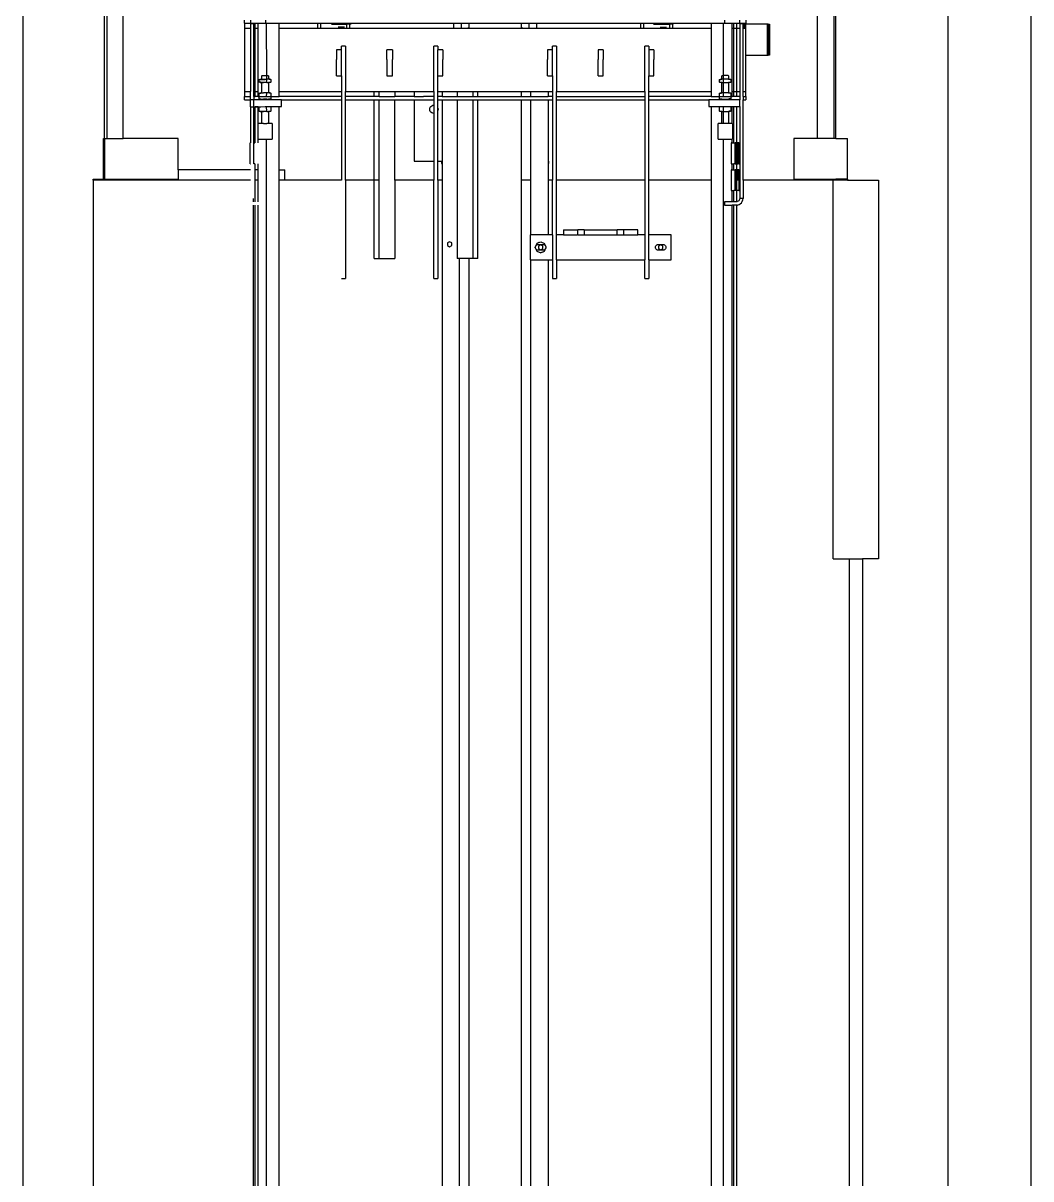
# Model space of a CAD drawing. Header units: millimetres. Extents: x 90964 to 877642, y 656808 to 1438307.
# Drawn here: x 826192 to 828627, y 1255621 to 1258412 of the extents above; entities that cross this region are included whole.
import ezdxf

# ---------------------------------------------------------------- set-up
doc = ezdxf.new("R2010")
doc.units = ezdxf.units.MM
doc.header["$LTSCALE"] = 300
doc.layers.add('ProfileEdges', color=7, linetype='Continuous')
doc.layers.add('SectionCutEdges', color=7, linetype='Continuous')

msp = doc.modelspace()

# ---------------------------------------------------------------- linework, layer by layer
at = {"color": 251}
for p, q in [((826192.2, 1189076), (826192.2, 1259226.5)), ((826192.2, 1189076), (826192.2, 1259226.5)), ((826192.2, 1189076), (826192.2, 1259226.5)), ((826394.2, 1259099.3), (826394.2, 1258133.5)), ((826389.2, 1258133.5), (826389.2, 1258545.8)), ((826434.2, 1258133.5), (826434.2, 1258545.8)), ((828111.2, 1258133.5), (828111.2, 1258545.8)), ((828151.2, 1258545.8), (828151.2, 1258133.5)), ((828156.2, 1258133.5), (828156.2, 1258545.8)), ((826726.7, 1258411.7), (826726.7, 1258419.7)), ((826726.7, 1258411.7), (826741.7, 1258411.7)), ((826726.7, 1258411.7), (826726.7, 1258399.7)), ((826748.6, 1258410.7), (826748.6, 1258411.7)), ((826753, 1258399.7), (826753, 1258411.7)), ((826760.3, 1258399.7), (826760.3, 1258411.7)), ((826778.7, 1258411.7), (826780.6, 1258411.7)), ((826780.7, 1258285.7), (826780.6, 1258411.7)), ((826780.6, 1258411.7), (826810.6, 1258411.7)), ((826810.6, 1258399.7), (826810.6, 1258411.7)), ((826810.6, 1258411.7), (826903.7, 1258411.7)), ((826903.7, 1258411.7), (826911.7, 1258411.7)), ((826903.7, 1258411.7), (826903.7, 1258399.7)), ((826911.7, 1258411.7), (826973.7, 1258411.7)), ((826911.7, 1258399.7), (826911.7, 1258411.7)), ((826937.4, 1258409.7), (826973.7, 1258409.7)), ((826973.7, 1258409.7), (826973.7, 1258411.7)), ((826973.7, 1258411.7), (826981.7, 1258411.7)), ((826981.7, 1258409.7), (826973.7, 1258409.7)), ((826973.7, 1258409.7), (826973.7, 1258399.7)), ((826981.7, 1258411.7), (826981.7, 1258409.7)), ((826981.7, 1258411.7), (827232.7, 1258411.7)), ((826981.7, 1258399.7), (826981.7, 1258409.7)), ((826984.9, 1258409.7), (826981.7, 1258409.7)), ((827232.7, 1258399.7), (827232.7, 1258411.7)), ((827232.7, 1258411.7), (827251.5, 1258411.7)), ((827251.5, 1258399.7), (827251.5, 1258411.7)), ((827251.5, 1258411.7), (827269.2, 1258411.7)), ((827269.2, 1258411.7), (827269.2, 1258400.9)), ((827269.2, 1258411.7), (827396.2, 1258411.7)), ((827396.2, 1258400.9), (827396.2, 1258411.7)), ((827396.2, 1258411.7), (827413.8, 1258411.7)), ((827413.8, 1258411.7), (827413.8, 1258399.7)), ((827413.8, 1258411.7), (827432.7, 1258411.7)), ((827432.7, 1258411.7), (827432.7, 1258399.7)), ((827432.7, 1258411.7), (827683.7, 1258411.7)), ((827683.7, 1258411.7), (827691.7, 1258411.7)), ((827683.7, 1258411.7), (827683.7, 1258399.7)), ((827691.7, 1258411.7), (827753.7, 1258411.7)), ((827691.7, 1258399.7), (827691.7, 1258411.7)), ((827715.4, 1258409.7), (827753.7, 1258409.7)), ((827753.7, 1258409.7), (827753.7, 1258411.7)), ((827753.7, 1258411.7), (827761.7, 1258411.7)), ((827761.7, 1258409.7), (827753.7, 1258409.7)), ((827753.7, 1258409.7), (827753.7, 1258399.7)), ((827761.7, 1258411.7), (827761.7, 1258409.7)), ((827761.7, 1258411.7), (827854.6, 1258411.7)), ((827761.7, 1258399.7), (827761.7, 1258409.7)), ((827761.7, 1258409.7), (827762.9, 1258409.7)), ((827854.6, 1258411.7), (827854.6, 1258399.7)), ((827854.6, 1258411.7), (827884.6, 1258411.7)), ((827884.6, 1258285.7), (827884.6, 1258411.7)), ((827884.6, 1258411.7), (827886.7, 1258411.7)), ((827905, 1258399.7), (827905, 1258411.7)), ((827909.3, 1258399.7), (827909.3, 1258411.7)), ((827916.3, 1258399.7), (827916.3, 1258411.7)), ((827923.7, 1258411.7), (827938.7, 1258411.7)), ((827931.7, 1258409.7), (827931.7, 1258399.7)), ((827934.7, 1258409.7), (827931.7, 1258409.7)), ((827934.7, 1258409.7), (827934.7, 1258399.7)), ((827937.7, 1258409.7), (827934.7, 1258409.7)), ((827937.7, 1258409.7), (827937.7, 1258399.7)), ((827938.7, 1258409.7), (827937.7, 1258409.7)), ((827938.7, 1258419.7), (827938.7, 1258411.7)), ((827938.7, 1258409.7), (827938.7, 1258411.7)), ((827989.7, 1258409.7), (827938.7, 1258409.7)), ((827938.7, 1258399.7), (827938.7, 1258409.7)), ((827989.7, 1258409.7), (827989.7, 1258334.7)), ((827992.7, 1258409.7), (827989.7, 1258409.7)), ((827992.7, 1258409.7), (827992.7, 1258334.7)), ((827992.7, 1258409.7), (827995.7, 1258409.7)), ((827995.7, 1258409.7), (827995.7, 1258334.7)), ((826726.7, 1258399.7), (826726.7, 1258246.7)), ((826726.7, 1258399.7), (826741.7, 1258399.7)), ((826753, 1258399.7), (826760.3, 1258399.7)), ((826753, 1258246.7), (826753, 1258399.7)), ((826760.3, 1258246.7), (826760.3, 1258399.7)), ((826810.6, 1258399.7), (826903.7, 1258399.7)), ((826810.6, 1258246.7), (826810.6, 1258399.7)), ((826903.7, 1258399.7), (826911.7, 1258399.7)), ((826911.7, 1258399.7), (826973.7, 1258399.7)), ((826968.9, 1258402.2), (826953.4, 1258402.2)), ((826973.7, 1258399.7), (826981.7, 1258399.7)), ((826981.7, 1258399.7), (827232.7, 1258399.7)), ((827232.7, 1258399.7), (827251.5, 1258399.7)), ((827251.5, 1258399.7), (827265.8, 1258399.7)), ((827265.8, 1258399.7), (827266.5, 1258400.3)), ((827265.8, 1258399.7), (827269.2, 1258399.7)), ((827266.5, 1258400.3), (827267.7, 1258400.8)), ((827267.7, 1258400.8), (827269, 1258400.9)), ((827269.2, 1258400.9), (827269, 1258400.9)), ((827269.2, 1258400.9), (827269.2, 1258399.7)), ((827269.2, 1258399.7), (827396.2, 1258399.7)), ((827396.2, 1258400.9), (827396.3, 1258400.9)), ((827396.2, 1258399.7), (827396.2, 1258400.9)), ((827396.2, 1258399.7), (827399.5, 1258399.7)), ((827397.6, 1258400.8), (827396.3, 1258400.9)), ((827397.6, 1258400.8), (827398.8, 1258400.3)), ((827398.8, 1258400.3), (827399.5, 1258399.7)), ((827399.5, 1258399.7), (827413.8, 1258399.7)), ((827413.8, 1258399.7), (827432.7, 1258399.7)), ((827432.7, 1258399.7), (827683.7, 1258399.7)), ((827683.7, 1258399.7), (827691.7, 1258399.7)), ((827691.7, 1258399.7), (827753.7, 1258399.7)), ((827731.4, 1258402.2), (827746.9, 1258402.2)), ((827753.7, 1258399.7), (827761.7, 1258399.7)), ((827761.7, 1258399.7), (827854.6, 1258399.7)), ((827854.6, 1258399.7), (827854.6, 1258246.7)), ((827905, 1258399.7), (827909.3, 1258399.7)), ((827905, 1258246.7), (827905, 1258399.7)), ((827909.3, 1258399.7), (827916.3, 1258399.7)), ((827909.3, 1258246.7), (827909.3, 1258399.7)), ((827916.3, 1258399.7), (827923.7, 1258399.7)), ((827916.3, 1258246.7), (827916.3, 1258399.7)), ((827931.6, 1258399.7), (827931.7, 1258399.7)), ((827931.7, 1258399.7), (827934.7, 1258399.7)), ((827934.7, 1258399.7), (827937.7, 1258399.7)), ((827937.7, 1258399.7), (827938.7, 1258399.7)), ((827938.7, 1258334.7), (827938.7, 1258399.7)), ((827938.7, 1258246.7), (827938.7, 1258334.7)), ((827938.7, 1258334.7), (827989.7, 1258334.7)), ((827989.7, 1258334.7), (827992.7, 1258334.7)), ((827995.7, 1258334.7), (827992.7, 1258334.7)), ((826762.8, 1258275.8), (826764.9, 1258276.5)), ((826762.8, 1258269.3), (826762.8, 1258275.8)), ((826762.8, 1258275.8), (826766.9, 1258275.8)), ((826764.9, 1258268.5), (826762.8, 1258269.3)), ((826766.9, 1258269.3), (826762.8, 1258269.3)), ((826764.9, 1258276.5), (826768.7, 1258276.5)), ((826764.9, 1258268.5), (826768.7, 1258268.5)), ((826766.9, 1258275.8), (826776.7, 1258275.8)), ((826766.9, 1258269.3), (826776.7, 1258269.3)), ((826768.7, 1258284.7), (826769.7, 1258285.7)), ((826768.7, 1258276.5), (826768.7, 1258284.7)), ((826768.7, 1258276.5), (826780.7, 1258276.5)), ((826768.7, 1258243.5), (826768.7, 1258268.5)), ((826768.7, 1258268.5), (826772.7, 1258268.5)), ((826769.7, 1258285.7), (826780.7, 1258285.7)), ((826780.7, 1258268.5), (826772.7, 1258268.5)), ((826780.7, 1258285.7), (826783.7, 1258285.7)), ((826780.7, 1258276.5), (826780.7, 1258285.7)), ((826780.7, 1258268.5), (826780.7, 1258276.5)), ((826784.7, 1258276.5), (826780.7, 1258276.5)), ((826780.7, 1258268.5), (826784.7, 1258268.5)), ((826783.7, 1258285.7), (826784.7, 1258284.7)), ((826784.7, 1258284.7), (826784.7, 1258276.5)), ((826788.4, 1258276.5), (826784.7, 1258276.5)), ((826784.7, 1258268.5), (826784.7, 1258243.5)), ((826788.4, 1258268.5), (826784.7, 1258268.5)), ((826790.5, 1258275.8), (826786.5, 1258275.8)), ((826786.5, 1258269.3), (826790.5, 1258269.3)), ((826788.4, 1258276.5), (826790.5, 1258275.8)), ((826790.5, 1258269.3), (826788.4, 1258268.5)), ((826790.5, 1258275.8), (826790.5, 1258269.3)), ((827874.8, 1258275.8), (827876.9, 1258276.5)), ((827874.8, 1258269.3), (827874.8, 1258275.8)), ((827874.8, 1258275.8), (827878.9, 1258275.8)), ((827876.9, 1258268.5), (827874.8, 1258269.3)), ((827874.8, 1258269.3), (827878.9, 1258269.3)), ((827876.9, 1258276.5), (827880.7, 1258276.5)), ((827880.7, 1258268.5), (827876.9, 1258268.5)), ((827880.7, 1258284.7), (827881.7, 1258285.7)), ((827880.7, 1258276.5), (827880.7, 1258284.7)), ((827884.7, 1258276.5), (827880.7, 1258276.5)), ((827880.7, 1258243.5), (827880.7, 1258268.5)), ((827880.7, 1258268.5), (827884.7, 1258268.5)), ((827881.7, 1258285.7), (827884.6, 1258285.7)), ((827884.7, 1258276.5), (827884.6, 1258285.7)), ((827895.7, 1258285.7), (827884.6, 1258285.7)), ((827884.7, 1258268.5), (827884.7, 1258276.5)), ((827896.7, 1258276.5), (827884.7, 1258276.5)), ((827884.7, 1258243.5), (827884.7, 1258268.5)), ((827884.7, 1258268.5), (827896.7, 1258268.5)), ((827895.7, 1258285.7), (827896.7, 1258284.7)), ((827896.7, 1258284.7), (827896.7, 1258276.5)), ((827896.7, 1258276.5), (827900.4, 1258276.5)), ((827896.7, 1258268.5), (827896.7, 1258243.5)), ((827900.4, 1258268.5), (827896.7, 1258268.5)), ((827902.5, 1258275.8), (827898.5, 1258275.8)), ((827898.5, 1258269.3), (827902.5, 1258269.3)), ((827900.4, 1258276.5), (827902.5, 1258275.8)), ((827902.5, 1258269.3), (827900.4, 1258268.5)), ((827902.5, 1258275.8), (827902.5, 1258269.3)), ((826726.7, 1258246.7), (826741.7, 1258246.7)), ((826726.7, 1258246.7), (826726.7, 1258234.7)), ((826753, 1258246.7), (826760.3, 1258246.7)), ((826753, 1258234.7), (826753, 1258246.7)), ((826760.3, 1258234.7), (826760.3, 1258246.7)), ((826762.8, 1258242.8), (826764.9, 1258243.5)), ((826762.8, 1258234.7), (826762.8, 1258242.8)), ((826762.8, 1258242.8), (826766.9, 1258242.8)), ((826764.9, 1258243.5), (826768.7, 1258243.5)), ((826768.7, 1258243.5), (826772.7, 1258243.5)), ((826780.7, 1258243.5), (826772.7, 1258243.5)), ((826780.6, 1258234.7), (826780.7, 1258243.5)), ((826784.7, 1258243.5), (826780.7, 1258243.5)), ((826788.4, 1258243.5), (826784.7, 1258243.5)), ((826790.5, 1258242.8), (826786.5, 1258242.8)), ((826788.4, 1258243.5), (826790.5, 1258242.8)), ((826790.5, 1258242.8), (826790.5, 1258234.7)), ((826810.6, 1258246.7), (826961.2, 1258246.7)), ((826810.6, 1258234.7), (826810.6, 1258246.7)), ((826971.2, 1258246.7), (827040.7, 1258246.7)), ((827040.7, 1258234.7), (827040.7, 1258246.7)), ((827040.7, 1258246.7), (827052.7, 1258246.7)), ((827052.7, 1258246.7), (827090.7, 1258246.7)), ((827052.7, 1258234.7), (827052.7, 1258246.7)), ((827090.7, 1258246.7), (827090.7, 1258234.7)), ((827090.7, 1258246.7), (827136.7, 1258246.7)), ((827136.7, 1258246.7), (827136.7, 1258234.7)), ((827136.7, 1258246.7), (827144.6, 1258246.7)), ((827144.6, 1258246.7), (827184.2, 1258246.7)), ((827194.2, 1258246.7), (827204.7, 1258246.7)), ((827204.7, 1258246.7), (827204.7, 1258234.7)), ((827204.7, 1258246.7), (827240.7, 1258246.7)), ((827240.7, 1258246.7), (827240.7, 1258234.7)), ((827240.7, 1258246.7), (827278.7, 1258246.7)), ((827278.7, 1258246.7), (827278.7, 1258234.7)), ((827278.7, 1258246.7), (827290.7, 1258246.7)), ((827290.7, 1258234.7), (827290.7, 1258246.7)), ((827290.7, 1258246.7), (827396.2, 1258246.7)), ((827396.2, 1258234.7), (827396.2, 1258246.7)), ((827396.2, 1258246.7), (827418.7, 1258246.7)), ((827418.7, 1258234.7), (827418.7, 1258246.7)), ((827418.7, 1258246.7), (827460.7, 1258246.7)), ((827460.7, 1258246.7), (827471.2, 1258246.7)), ((827460.7, 1258246.7), (827460.7, 1258234.7)), ((827481.2, 1258246.7), (827694.2, 1258246.7)), ((827704.2, 1258246.7), (827854.6, 1258246.7)), ((827854.6, 1258246.7), (827854.6, 1258234.7)), ((827874.8, 1258242.8), (827876.9, 1258243.5)), ((827874.8, 1258234.7), (827874.8, 1258242.8)), ((827874.8, 1258242.8), (827878.9, 1258242.8)), ((827876.9, 1258243.5), (827880.7, 1258243.5)), ((827884.7, 1258243.5), (827880.7, 1258243.5)), ((827884.6, 1258234.7), (827884.7, 1258243.5)), ((827896.7, 1258243.5), (827884.7, 1258243.5)), ((827896.7, 1258243.5), (827900.4, 1258243.5)), ((827902.5, 1258242.8), (827898.5, 1258242.8)), ((827900.4, 1258243.5), (827902.5, 1258242.8)), ((827902.5, 1258242.8), (827902.5, 1258234.7)), ((827905, 1258234.7), (827905, 1258246.7)), ((827905, 1258246.7), (827909.3, 1258246.7)), ((827909.3, 1258234.7), (827909.3, 1258246.7)), ((827909.3, 1258246.7), (827916.3, 1258246.7)), ((827916.3, 1258234.7), (827916.3, 1258246.7)), ((827916.3, 1258246.7), (827923.7, 1258246.7)), ((827931.6, 1258246.7), (827938.7, 1258246.7)), ((827938.7, 1258234.7), (827938.7, 1258246.7)), ((826726.7, 1258234.7), (826741.7, 1258234.7)), ((826726.7, 1258226.7), (826726.7, 1258234.7)), ((826726.7, 1258226.7), (826741.7, 1258226.7)), ((826749.6, 1258234.7), (826753, 1258234.7)), ((826760.3, 1258234.7), (826753, 1258234.7)), ((826760.3, 1258234.7), (826762.8, 1258234.7)), ((826762.8, 1258229.5), (826762.8, 1258234.7)), ((826762.8, 1258234.7), (826780.6, 1258234.7)), ((826764.9, 1258228.7), (826762.8, 1258229.5)), ((826762.8, 1258229.5), (826766.9, 1258229.5)), ((826764.9, 1258228.7), (826768.7, 1258228.7)), ((826768.7, 1258226.7), (826768.7, 1258228.7)), ((826768.7, 1258228.7), (826772.7, 1258228.7)), ((826780.7, 1258228.7), (826772.7, 1258228.7)), ((826780.6, 1258234.7), (826790.5, 1258234.7)), ((826780.7, 1258228.7), (826784.7, 1258228.7)), ((826784.7, 1258228.7), (826784.7, 1258226.7)), ((826788.4, 1258228.7), (826784.7, 1258228.7)), ((826786.5, 1258229.5), (826790.5, 1258229.5)), ((826790.5, 1258229.5), (826788.4, 1258228.7)), ((826790.5, 1258234.7), (826790.5, 1258229.5)), ((826790.5, 1258234.7), (826810.6, 1258234.7)), ((826961.2, 1258234.7), (826810.6, 1258234.7)), ((826816.7, 1258226.7), (826961.2, 1258226.7)), ((827040.7, 1258234.7), (826971.2, 1258234.7)), ((826971.2, 1258226.7), (827040.7, 1258226.7)), ((827052.7, 1258234.7), (827040.7, 1258234.7)), ((827040.7, 1258032.5), (827040.7, 1258226.7)), ((827040.7, 1258226.7), (827052.7, 1258226.7)), ((827052.7, 1258234.7), (827090.7, 1258234.7)), ((827052.7, 1258032.5), (827052.7, 1258226.7)), ((827052.7, 1258226.7), (827090.7, 1258226.7)), ((827136.7, 1258234.7), (827090.7, 1258234.7)), ((827090.7, 1258226.7), (827136.7, 1258226.7)), ((827090.7, 1258032.5), (827090.7, 1258226.7)), ((827136.7, 1258234.7), (827159.3, 1258234.7)), ((827136.7, 1258226.7), (827136.7, 1258078.9)), ((827136.7, 1258226.7), (827169.2, 1258226.7)), ((827184.2, 1258234.7), (827159.3, 1258234.7)), ((827169.2, 1258226.7), (827184.2, 1258226.7)), ((827176, 1258209.1), (827177.6, 1258211.2)), ((827177.6, 1258211.2), (827179.7, 1258212.8)), ((827179.7, 1258212.8), (827182.1, 1258213.8)), ((827182.1, 1258213.8), (827184.2, 1258214.1)), ((827204.7, 1258234.7), (827194.2, 1258234.7)), ((827194.2, 1258226.7), (827203.5, 1258226.7)), ((827203.5, 1258226.7), (827204.7, 1258226.7)), ((827204.7, 1258234.7), (827240.7, 1258234.7)), ((827204.7, 1258226.7), (827240.7, 1258226.7)), ((827204.7, 1258226.7), (827204.7, 1258078.9)), ((827240.7, 1258234.7), (827278.7, 1258234.7)), ((827240.7, 1258226.7), (827240.7, 1257843.7)), ((827240.7, 1258226.7), (827278.7, 1258226.7)), ((827278.7, 1258234.7), (827290.7, 1258234.7)), ((827278.7, 1258226.7), (827278.7, 1257843.7)), ((827278.7, 1258226.7), (827290.7, 1258226.7)), ((827290.7, 1258234.7), (827396.2, 1258234.7)), ((827290.7, 1257843.7), (827290.7, 1258226.7)), ((827290.7, 1258226.7), (827396.2, 1258226.7)), ((827396.2, 1258234.7), (827418.7, 1258234.7)), ((827396.2, 1258226.7), (827418.7, 1258226.7)), ((827396.2, 1258032.5), (827396.2, 1258226.7)), ((827418.7, 1258234.7), (827460.7, 1258234.7)), ((827418.7, 1258032.5), (827418.7, 1258226.7)), ((827418.7, 1258226.7), (827460.7, 1258226.7)), ((827471.2, 1258234.7), (827460.7, 1258234.7)), ((827460.7, 1258226.7), (827471.2, 1258226.7)), ((827460.7, 1258226.7), (827460.7, 1258078.9)), ((827481.2, 1258234.7), (827694.2, 1258234.7)), ((827481.2, 1258226.7), (827694.2, 1258226.7)), ((827854.6, 1258234.7), (827704.2, 1258234.7)), ((827704.2, 1258226.7), (827848.7, 1258226.7)), ((827854.6, 1258234.7), (827874.8, 1258234.7)), ((827874.8, 1258229.5), (827874.8, 1258234.7)), ((827874.8, 1258234.7), (827884.6, 1258234.7)), ((827876.9, 1258228.7), (827874.8, 1258229.5)), ((827874.8, 1258229.5), (827878.9, 1258229.5)), ((827880.7, 1258228.7), (827876.9, 1258228.7)), ((827880.7, 1258226.7), (827880.7, 1258228.7)), ((827880.7, 1258228.7), (827896.7, 1258228.7)), ((827884.6, 1258234.7), (827902.5, 1258234.7)), ((827896.7, 1258228.7), (827896.7, 1258226.7)), ((827900.4, 1258228.7), (827896.7, 1258228.7)), ((827902.5, 1258229.5), (827898.5, 1258229.5)), ((827902.5, 1258229.5), (827900.4, 1258228.7)), ((827902.5, 1258234.7), (827902.5, 1258229.5)), ((827902.5, 1258234.7), (827905, 1258234.7)), ((827909.3, 1258234.7), (827905, 1258234.7)), ((827916.3, 1258234.7), (827909.3, 1258234.7)), ((827923.7, 1258234.7), (827916.3, 1258234.7)), ((827931.6, 1258234.7), (827938.7, 1258234.7)), ((827931.6, 1258226.7), (827938.7, 1258226.7)), ((827938.7, 1258234.7), (827938.7, 1258226.7)), ((826753, 1258210.3), (826753, 1258210.7)), ((826753, 1258122.7), (826753, 1258210.3)), ((826760.3, 1258210.3), (826760.3, 1258210.7)), ((826760.3, 1258169.7), (826760.3, 1258210.3)), ((826762.8, 1258210.4), (826762.8, 1258210.7)), ((826762.8, 1258199.9), (826762.8, 1258210.4)), ((826764.9, 1258199.1), (826762.8, 1258199.9)), ((826762.8, 1258199.9), (826766.9, 1258199.9)), ((826764.9, 1258199.1), (826768.7, 1258199.1)), ((826766.9, 1258199.9), (826776.7, 1258199.9)), ((826768.7, 1258169.7), (826768.7, 1258199.1)), ((826768.7, 1258199.1), (826772.7, 1258199.1)), ((826780.7, 1258199.1), (826772.7, 1258199.1)), ((826780.6, 1258210.5), (826780.6, 1258210.7)), ((826780.7, 1258199.1), (826780.6, 1258210.5)), ((826780.7, 1258199.1), (826784.7, 1258199.1)), ((826784.7, 1258199.1), (826784.7, 1258169.7)), ((826788.4, 1258199.1), (826784.7, 1258199.1)), ((826786.5, 1258199.9), (826790.5, 1258199.9)), ((826790.5, 1258199.9), (826788.4, 1258199.1)), ((826790.5, 1258210.7), (826790.5, 1258210.5)), ((826790.5, 1258210.5), (826790.5, 1258199.9)), ((826810.6, 1258057.5), (826810.6, 1258210.7)), ((827174.7, 1258204.1), (827175, 1258206.7)), ((827175, 1258201.5), (827174.7, 1258204.1)), ((827175, 1258206.7), (827176, 1258209.1)), ((827176, 1258199.1), (827175, 1258201.5)), ((827177.6, 1258197), (827176, 1258199.1)), ((827179.7, 1258195.5), (827177.6, 1258197)), ((827182.1, 1258194.5), (827179.7, 1258195.5)), ((827184.2, 1258194.2), (827182.1, 1258194.5)), ((827194.2, 1258207.1), (827194.3, 1258206.7)), ((827194.3, 1258201.5), (827194.2, 1258201.1)), ((827194.3, 1258206.7), (827194.7, 1258204.1)), ((827194.7, 1258204.1), (827194.3, 1258201.5)), ((827854.6, 1258210.7), (827854.6, 1258032.5)), ((827874.8, 1258199.9), (827874.8, 1258210.7)), ((827876.9, 1258199.1), (827874.8, 1258199.9)), ((827874.8, 1258199.9), (827878.9, 1258199.9)), ((827880.7, 1258199.1), (827876.9, 1258199.1)), ((827880.7, 1258169.7), (827880.7, 1258199.1)), ((827880.7, 1258199.1), (827884.7, 1258199.1)), ((827884.7, 1258199.1), (827884.6, 1258210.7)), ((827884.6, 1258169.7), (827884.7, 1258199.1)), ((827884.7, 1258199.1), (827896.7, 1258199.1)), ((827896.7, 1258199.1), (827896.7, 1258169.7)), ((827900.4, 1258199.1), (827896.7, 1258199.1)), ((827902.5, 1258199.9), (827898.5, 1258199.9)), ((827902.5, 1258199.9), (827900.4, 1258199.1)), ((827902.5, 1258210.7), (827902.5, 1258199.9)), ((827905, 1258169.7), (827905, 1258210.7)), ((827909.3, 1258122.7), (827909.3, 1258210.7)), ((827916.3, 1258122.7), (827916.3, 1258210.7)), ((826760.3, 1258169.7), (826759.2, 1258169.7)), ((826759.2, 1258169.7), (826759.2, 1258131.7)), ((826768.7, 1258169.7), (826760.3, 1258169.7)), ((826772.7, 1258169.7), (826768.7, 1258169.7)), ((826772.7, 1258169.7), (826780.7, 1258169.7)), ((826784.7, 1258169.7), (826780.7, 1258169.7)), ((826794.2, 1258169.7), (826784.7, 1258169.7)), ((826794.2, 1258169.7), (826794.2, 1258131.7)), ((827880.7, 1258169.7), (827871.2, 1258169.7)), ((827871.2, 1258131.7), (827871.2, 1258169.7)), ((827884.6, 1258169.7), (827880.7, 1258169.7)), ((827896.7, 1258169.7), (827884.6, 1258169.7)), ((827905, 1258169.7), (827896.7, 1258169.7)), ((827906.2, 1258169.7), (827905, 1258169.7)), ((827906.2, 1258169.7), (827906.2, 1258131.7)), ((826386.2, 1258035.5), (826386.2, 1258133.5)), ((826386.2, 1258133.5), (826389.2, 1258133.5)), ((826389.2, 1258133.5), (826389.2, 1258035.5)), ((826389.2, 1258133.5), (826394.2, 1258133.5)), ((826394.2, 1258133.5), (826434.2, 1258133.5)), ((826567, 1258133.5), (826434.2, 1258133.5)), ((826567, 1258057.5), (826567, 1258133.5)), ((826759.2, 1258131.7), (826760.3, 1258131.7)), ((826760.3, 1258122.7), (826760.3, 1258131.7)), ((826760.3, 1258131.7), (826780.6, 1258131.7)), ((826780.6, 1189076), (826780.6, 1258131.7)), ((826780.6, 1258131.7), (826794.2, 1258131.7)), ((827871.2, 1258131.7), (827884.6, 1258131.7)), ((827884.6, 1189076), (827884.6, 1258131.7)), ((827884.6, 1258131.7), (827905, 1258131.7)), ((827905, 1258122.7), (827905, 1258131.7)), ((827905, 1258131.7), (827906.2, 1258131.7)), ((828054.3, 1258133.5), (828054.3, 1258035.5)), ((828111.2, 1258133.5), (828054.3, 1258133.5)), ((828151.2, 1258133.5), (828111.2, 1258133.5)), ((828156.2, 1258133.5), (828151.2, 1258133.5)), ((828156.2, 1258133.5), (828184.2, 1258133.5)), ((828184.2, 1258035.5), (828184.2, 1258133.5)), ((826741.7, 1258122.7), (826740.9, 1258122.7)), ((826740.9, 1258072.7), (826740.9, 1258122.7)), ((826749.6, 1258122.7), (826749.9, 1258122.7)), ((826749.9, 1258122.7), (826752.3, 1258122.7)), ((826749.9, 1258072.7), (826749.9, 1258122.7)), ((827915.4, 1258122.7), (827913, 1258122.7)), ((827915.4, 1258072.7), (827915.4, 1258122.7)), ((827916.3, 1258122.7), (827915.4, 1258122.7)), ((827916.3, 1258072.7), (827916.3, 1258122.7)), ((827919, 1258122.7), (827916.3, 1258122.7)), ((827919, 1258072.7), (827919, 1258122.7)), ((827921.4, 1258122.7), (827919, 1258122.7)), ((827921.4, 1258122.7), (827921.4, 1258072.7)), ((827921.4, 1258122.7), (827923.7, 1258122.7)), ((826740.9, 1258072.7), (826741.7, 1258072.7)), ((826749.9, 1258072.7), (826749.6, 1258072.7)), ((826752.3, 1258072.7), (826749.9, 1258072.7)), ((826753, 1258057.5), (826753, 1258072.7)), ((826760.3, 1258057.5), (826760.3, 1258072.7)), ((827136.7, 1258078.9), (827184.2, 1258078.9)), ((827194.2, 1258078.9), (827202.7, 1258078.9)), ((827202.7, 1258078.9), (827202.7, 1258072.9)), ((827202.7, 1258078.9), (827204.7, 1258078.9)), ((827202.7, 1258072.9), (827204.7, 1258072.9)), ((827204.7, 1258078.9), (827204.7, 1258072.9)), ((827204.7, 1258072.9), (827204.7, 1258032.5)), ((827462.7, 1258078.9), (827460.7, 1258078.9)), ((827460.7, 1258078.9), (827460.7, 1258072.9)), ((827460.7, 1258072.9), (827462.7, 1258072.9)), ((827460.7, 1258072.9), (827460.7, 1258032.5)), ((827462.7, 1258072.9), (827462.7, 1258078.9)), ((827905, 1258057.7), (827905, 1258072.7)), ((827909.3, 1258057.7), (827909.3, 1258072.7)), ((827913, 1258072.7), (827915.4, 1258072.7)), ((827916.3, 1258072.7), (827915.4, 1258072.7)), ((827916.3, 1258057.7), (827916.3, 1258072.7)), ((827916.3, 1258072.7), (827919, 1258072.7)), ((827921.4, 1258072.7), (827919, 1258072.7)), ((827921.4, 1258072.7), (827923.7, 1258072.7)), ((826741.7, 1258057.5), (826567, 1258057.5)), ((826567, 1258057.5), (826567, 1258035.5)), ((826760.3, 1258057.5), (826753, 1258057.5)), ((826753, 1258032.5), (826753, 1258057.5)), ((826760.3, 1258032.5), (826760.3, 1258057.5)), ((826810.6, 1258057.5), (826824.9, 1258057.5)), ((826810.6, 1258032.5), (826810.6, 1258057.5)), ((826824.9, 1258032.5), (826824.9, 1258057.5)), ((827915.4, 1258057.7), (827913, 1258057.7)), ((827915.4, 1258032.5), (827915.4, 1258057.7)), ((827916.3, 1258057.7), (827915.4, 1258057.7)), ((827916.3, 1258032.5), (827916.3, 1258057.7)), ((827919, 1258057.7), (827916.3, 1258057.7)), ((827919, 1258032.5), (827919, 1258057.7)), ((827921.4, 1258057.7), (827919, 1258057.7)), ((827921.4, 1258057.7), (827921.4, 1258032.5)), ((827921.4, 1258057.7), (827923.7, 1258057.7)), ((826361.2, 1258032.5), (826361.2, 1258035.5)), ((826361.2, 1258035.5), (826386.2, 1258035.5)), ((826361.2, 1258032.5), (826361.6, 1258032.5)), ((826361.6, 1258032.5), (826361.6, 1254026.5)), ((826389.2, 1258032.5), (826361.6, 1258032.5)), ((826389.2, 1258032.5), (826389.2, 1258035.5)), ((826389.2, 1258035.5), (826394.2, 1258035.5)), ((826394.2, 1258032.5), (826389.2, 1258032.5)), ((826394.2, 1258035.5), (826394.2, 1258032.5)), ((826394.2, 1258035.5), (826434.2, 1258035.5)), ((826434.2, 1258032.5), (826394.2, 1258032.5)), ((826434.2, 1258032.5), (826434.2, 1258035.5)), ((826434.2, 1258035.5), (826567, 1258035.5)), ((826567, 1258032.5), (826434.2, 1258032.5)), ((826567, 1258035.5), (826567, 1258032.5)), ((826741.7, 1258032.5), (826567, 1258032.5)), ((826760.3, 1258032.5), (826753, 1258032.5)), ((826753, 1257980.7), (826753, 1258032.5)), ((826760.3, 1257980.7), (826760.3, 1258032.5)), ((826824.9, 1258032.5), (826810.6, 1258032.5)), ((826810.6, 1254026.5), (826810.6, 1258032.5)), ((826961.2, 1258032.5), (826824.9, 1258032.5)), ((827040.7, 1258032.5), (826971.2, 1258032.5)), ((827040.7, 1257843.7), (827040.7, 1258032.5)), ((827052.7, 1258032.5), (827040.7, 1258032.5)), ((827052.7, 1257843.7), (827052.7, 1258032.5)), ((827184.2, 1258032.5), (827090.7, 1258032.5)), ((827090.7, 1258032.5), (827090.7, 1257843.7)), ((827204.7, 1258032.5), (827194.2, 1258032.5)), ((827204.7, 1258032.5), (827204.7, 1254026.5)), ((827418.7, 1258032.5), (827396.2, 1258032.5)), ((827396.2, 1254026.5), (827396.2, 1258032.5)), ((827418.7, 1257900.7), (827418.7, 1258032.5)), ((827471.2, 1258032.5), (827460.7, 1258032.5)), ((827460.7, 1258032.5), (827460.7, 1257900.7)), ((827694.2, 1258032.5), (827481.2, 1258032.5)), ((827854.6, 1258032.5), (827704.2, 1258032.5)), ((827854.6, 1258032.5), (827854.6, 1254026.5)), ((827915.4, 1258032.5), (827913, 1258032.5)), ((827915.4, 1258007.7), (827915.4, 1258032.5)), ((827916.3, 1258032.5), (827915.4, 1258032.5)), ((827916.3, 1258007.7), (827916.3, 1258032.5)), ((827919, 1258032.5), (827916.3, 1258032.5)), ((827921.4, 1258032.5), (827919, 1258032.5)), ((827921.4, 1258032.5), (827921.4, 1258007.7)), ((828054.3, 1258032.5), (827931.6, 1258032.5)), ((828054.3, 1258035.5), (828054.3, 1258032.5)), ((828054.3, 1258035.5), (828111.2, 1258035.5)), ((828111.2, 1258032.5), (828054.3, 1258032.5)), ((828111.2, 1258032.5), (828111.2, 1258035.5)), ((828111.2, 1258035.5), (828151.2, 1258035.5)), ((828149.2, 1258032.5), (828111.2, 1258032.5)), ((828149.2, 1257118.1), (828149.2, 1258032.5)), ((828151.2, 1258032.5), (828149.2, 1258032.5)), ((828151.2, 1258035.5), (828151.2, 1258032.5)), ((828151.2, 1258035.5), (828156.2, 1258035.5)), ((828156.2, 1258032.5), (828151.2, 1258032.5)), ((828156.2, 1258032.5), (828156.2, 1258035.5)), ((828184.2, 1258035.5), (828156.2, 1258035.5)), ((828184.2, 1258032.5), (828156.2, 1258032.5)), ((828184.2, 1258035.5), (828184.2, 1258032.5)), ((828184.2, 1258032.5), (828259.2, 1258032.5)), ((828259.2, 1258032.5), (828259.2, 1257118.1)), ((826748.6, 1257980.9), (826748.6, 1257988.7)), ((827905, 1257980.7), (827905, 1258007.7)), ((827909.3, 1257980.7), (827909.3, 1258007.7)), ((827915.4, 1258007.7), (827913, 1258007.7)), ((827915.4, 1258007.7), (827916.3, 1258007.7)), ((827916.3, 1257980.8), (827916.3, 1258007.7)), ((827921.4, 1258007.7), (827916.3, 1258007.7)), ((827921.4, 1258007.7), (827923.7, 1258007.7)), ((826748.6, 1254026.5), (826748.6, 1257972.7)), ((826753, 1254026.5), (826753, 1257972.7)), ((826760.3, 1254026.5), (826760.3, 1257972.7)), ((827905, 1254026.5), (827905, 1257972.7)), ((827909.3, 1254026.5), (827909.3, 1257972.7)), ((827916.3, 1254026.5), (827916.3, 1257972.7)), ((827547.9, 1257912.7), (827532.3, 1257912.7)), ((827642.9, 1257912.7), (827627.3, 1257912.7)), ((827417.7, 1257900.7), (827417.7, 1257840.7)), ((827418.7, 1257900.7), (827417.7, 1257900.7)), ((827460.7, 1257900.7), (827418.7, 1257900.7)), ((827433.1, 1257880.3), (827430.1, 1257873)), ((827432.1, 1257875.5), (827433.5, 1257876.6)), ((827437.9, 1257882.2), (827433.1, 1257880.3)), ((827433.5, 1257876.6), (827435.2, 1257877.2)), ((827435.2, 1257877.2), (827436.9, 1257877.5)), ((827436.9, 1257877.5), (827448.4, 1257877.5)), ((827437.9, 1257882.2), (827440.3, 1257883.2)), ((827440.3, 1257883.2), (827442.7, 1257884.2)), ((827442.7, 1257884.2), (827452.2, 1257880.3)), ((827448.4, 1257877.5), (827450.1, 1257877.2)), ((827450.1, 1257877.2), (827451.8, 1257876.6)), ((827451.8, 1257876.6), (827453.2, 1257875.5)), ((827456.1, 1257870.7), (827452.2, 1257880.3)), ((827471.2, 1257900.7), (827460.7, 1257900.7)), ((827497.7, 1257900.7), (827481.2, 1257900.7)), ((827532.4, 1257900.7), (827548, 1257900.7)), ((827627.4, 1257900.7), (827643, 1257900.7)), ((827694.2, 1257900.7), (827677.7, 1257900.7)), ((827757.7, 1257900.7), (827704.2, 1257900.7)), ((827722.1, 1257875.5), (827723.5, 1257876.6)), ((827723.5, 1257876.6), (827725.2, 1257877.2)), ((827725.2, 1257877.2), (827726.9, 1257877.5)), ((827726.9, 1257877.5), (827738.4, 1257877.5)), ((827738.4, 1257877.5), (827740.1, 1257877.2)), ((827740.1, 1257877.2), (827741.8, 1257876.6)), ((827741.8, 1257876.6), (827743.2, 1257875.5)), ((827757.7, 1257840.7), (827757.7, 1257900.7)), ((827429.2, 1257870.7), (827430.1, 1257873)), ((827429.7, 1257869.5), (827429.2, 1257870.7)), ((827429.7, 1257869.5), (827433.1, 1257861.2)), ((827430.2, 1257870.7), (827430.4, 1257872.5)), ((827430.4, 1257869), (827430.2, 1257870.7)), ((827430.4, 1257872.5), (827431.1, 1257874.1)), ((827431.1, 1257867.3), (827430.4, 1257869)), ((827431.1, 1257874.1), (827432.1, 1257875.5)), ((827432.1, 1257865.9), (827431.1, 1257867.3)), ((827433.5, 1257864.9), (827432.1, 1257865.9)), ((827433.1, 1257861.2), (827442.7, 1257857.2)), ((827435.2, 1257864.2), (827433.5, 1257864.9)), ((827436.9, 1257864), (827435.2, 1257864.2)), ((827448.4, 1257864), (827436.9, 1257864)), ((827445, 1257858.2), (827442.7, 1257857.2)), ((827447.4, 1257859.2), (827445, 1257858.2)), ((827447.4, 1257859.2), (827452.2, 1257861.2)), ((827450.1, 1257864.2), (827448.4, 1257864)), ((827451.8, 1257864.9), (827450.1, 1257864.2)), ((827453.2, 1257865.9), (827451.8, 1257864.9)), ((827452.2, 1257861.2), (827456.1, 1257870.7)), ((827453.2, 1257875.5), (827454.2, 1257874.1)), ((827454.2, 1257867.3), (827453.2, 1257865.9)), ((827454.2, 1257874.1), (827454.9, 1257872.5)), ((827454.9, 1257869), (827454.2, 1257867.3)), ((827454.9, 1257872.5), (827455.2, 1257870.7)), ((827455.2, 1257870.7), (827454.9, 1257869)), ((827720.2, 1257870.7), (827720.4, 1257872.5)), ((827720.4, 1257869), (827720.2, 1257870.7)), ((827720.4, 1257872.5), (827721.1, 1257874.1)), ((827721.1, 1257867.3), (827720.4, 1257869)), ((827721.1, 1257874.1), (827722.1, 1257875.5)), ((827722.1, 1257865.9), (827721.1, 1257867.3)), ((827723.5, 1257864.9), (827722.1, 1257865.9)), ((827725.2, 1257864.2), (827723.5, 1257864.9)), ((827726.9, 1257864), (827725.2, 1257864.2)), ((827738.4, 1257864), (827726.9, 1257864)), ((827740.1, 1257864.2), (827738.4, 1257864)), ((827741.8, 1257864.9), (827740.1, 1257864.2)), ((827743.2, 1257865.9), (827741.8, 1257864.9)), ((827743.2, 1257875.5), (827744.2, 1257874.1)), ((827744.2, 1257867.3), (827743.2, 1257865.9)), ((827744.2, 1257874.1), (827744.9, 1257872.5)), ((827744.9, 1257869), (827744.2, 1257867.3)), ((827744.9, 1257872.5), (827745.2, 1257870.7)), ((827745.2, 1257870.7), (827744.9, 1257869)), ((827040.7, 1257843.7), (827052.7, 1257843.7)), ((827052.7, 1257843.7), (827090.7, 1257843.7)), ((827246.7, 1257843.7), (827240.7, 1257843.7)), ((827269.2, 1257843.7), (827246.7, 1257843.7)), ((827246.7, 1254026.5), (827246.7, 1257843.7)), ((827278.7, 1257843.7), (827269.2, 1257843.7)), ((827269.2, 1257843.7), (827269.2, 1254026.5)), ((827290.7, 1257843.7), (827278.7, 1257843.7)), ((827417.7, 1257840.7), (827418.7, 1257840.7)), ((827418.7, 1257840.7), (827460.7, 1257840.7)), ((827418.7, 1254026.5), (827418.7, 1257840.7)), ((827460.7, 1257840.7), (827471.2, 1257840.7)), ((827460.7, 1257840.7), (827460.7, 1254026.5)), ((827480.3, 1257840.7), (827480.4, 1257840.7)), ((827481.2, 1257840.7), (827694.2, 1257840.7)), ((827704.2, 1257840.7), (827757.7, 1257840.7)), ((828149.2, 1257118.1), (828188.6, 1257118.1)), ((828188.6, 1257118.1), (828220.4, 1257118.1)), ((828188.6, 1254026.5), (828188.6, 1257118.1)), ((828220.4, 1257118.1), (828220.4, 1254026.5)), ((828259.2, 1257118.1), (828220.4, 1257118.1))]:
    msp.add_line(p, q, dxfattribs=at)
at = {"layer": 'ProfileEdges'}
msp.add_lwpolyline([(828427.2, 1259226.5), (828627.2, 1259226.5), (828627.2, 1181026.5), (828427.2, 1181026.5)], close=True, dxfattribs=at)
at = {"layer": 'SectionCutEdges', "color": 251}
for p, q in [((828427.2, 1189076), (828427.2, 1259226.5)), ((826741.7, 1258419.7), (826741.7, 1258411.7)), ((826741.7, 1258411.7), (826748.6, 1258411.7)), ((826748.6, 1258410.7), (826741.7, 1258410.7)), ((826741.7, 1258410.7), (826741.7, 1258399.7)), ((826748.6, 1258411.7), (826753, 1258411.7)), ((826749.6, 1258410.7), (826748.6, 1258410.7)), ((826749.6, 1258234.7), (826749.6, 1258410.7)), ((826753, 1258411.7), (826760.3, 1258411.7)), ((826760.3, 1258411.7), (826778.7, 1258411.7)), ((826778.7, 1258411.7), (826778.7, 1258419.7)), ((827886.7, 1258419.7), (827886.7, 1258411.7)), ((827886.7, 1258411.7), (827905, 1258411.7)), ((827905, 1258411.7), (827909.3, 1258411.7)), ((827909.3, 1258411.7), (827916.3, 1258411.7)), ((827916.3, 1258411.7), (827923.7, 1258411.7)), ((827923.7, 1258411.7), (827923.7, 1258419.7)), ((827931.6, 1258410.7), (827923.7, 1258410.7)), ((827923.7, 1258410.7), (827923.7, 1258399.7)), ((827931.6, 1258399.7), (827931.6, 1258410.7)), ((826741.7, 1258399.7), (826741.7, 1258246.7)), ((827923.7, 1258399.7), (827923.7, 1258246.7)), ((827931.6, 1258246.7), (827931.6, 1258399.7)), ((826971.2, 1258356.7), (826961.2, 1258356.7)), ((826961.2, 1258348), (826961.2, 1258356.7)), ((826971.2, 1258356.7), (826971.2, 1258246.7)), ((827194.2, 1258356.7), (827184.2, 1258356.7)), ((827184.2, 1258246.7), (827184.2, 1258356.7)), ((827194.2, 1258356.7), (827194.2, 1258348)), ((827481.2, 1258356.7), (827471.2, 1258356.7)), ((827471.2, 1258348), (827471.2, 1258356.7)), ((827481.2, 1258356.7), (827481.2, 1258246.7)), ((827704.2, 1258356.7), (827694.2, 1258356.7)), ((827694.2, 1258246.7), (827694.2, 1258356.7)), ((827704.2, 1258356.7), (827704.2, 1258348)), ((826961.2, 1258348), (826949.2, 1258348)), ((826949.2, 1258348), (826949.2, 1258324.7)), ((826949.2, 1258284.7), (826949.2, 1258324.7)), ((826961.2, 1258284.7), (826961.2, 1258348)), ((827084.4, 1258348), (827070.9, 1258348)), ((827070.9, 1258324.7), (827070.9, 1258348)), ((827070.9, 1258324.7), (827070.9, 1258284.7)), ((827084.4, 1258348), (827084.4, 1258324.7)), ((827084.4, 1258284.7), (827084.4, 1258324.7)), ((827206.2, 1258348), (827194.2, 1258348)), ((827194.2, 1258284.7), (827194.2, 1258348)), ((827206.2, 1258348), (827206.2, 1258324.7)), ((827206.2, 1258284.7), (827206.2, 1258324.7)), ((827471.2, 1258348), (827459.2, 1258348)), ((827459.2, 1258348), (827459.2, 1258324.7)), ((827459.2, 1258284.7), (827459.2, 1258324.7)), ((827471.2, 1258284.7), (827471.2, 1258348)), ((827593.3, 1258348), (827581.3, 1258348)), ((827581.3, 1258348), (827581.3, 1258324.7)), ((827581.3, 1258284.7), (827581.3, 1258324.7)), ((827593.3, 1258348), (827593.3, 1258324.7)), ((827593.3, 1258284.7), (827593.3, 1258324.7)), ((827704.2, 1258348), (827704.2, 1258284.7)), ((827716.2, 1258348), (827704.2, 1258348)), ((827716.2, 1258348), (827716.2, 1258324.7)), ((827716.2, 1258284.7), (827716.2, 1258324.7)), ((826949.2, 1258284.7), (826961.2, 1258284.7)), ((826961.2, 1258284.7), (826961.2, 1258246.7)), ((827070.9, 1258284.7), (827084.4, 1258284.7)), ((827194.2, 1258284.7), (827206.2, 1258284.7)), ((827194.2, 1258246.7), (827194.2, 1258284.7)), ((827459.2, 1258284.7), (827471.2, 1258284.7)), ((827471.2, 1258284.7), (827471.2, 1258246.7)), ((827581.3, 1258284.7), (827593.3, 1258284.7)), ((827704.2, 1258284.7), (827716.2, 1258284.7)), ((827704.2, 1258246.7), (827704.2, 1258284.7)), ((826741.7, 1258234.7), (826741.7, 1258246.7)), ((826961.2, 1258246.7), (826961.2, 1258234.7)), ((826971.2, 1258234.7), (826971.2, 1258246.7)), ((827184.2, 1258246.7), (827184.2, 1258234.7)), ((827194.2, 1258234.7), (827194.2, 1258246.7)), ((827471.2, 1258246.7), (827471.2, 1258234.7)), ((827481.2, 1258234.7), (827481.2, 1258246.7)), ((827694.2, 1258246.7), (827694.2, 1258234.7)), ((827704.2, 1258234.7), (827704.2, 1258246.7)), ((827923.7, 1258246.7), (827923.7, 1258234.7)), ((827931.6, 1258234.7), (827931.6, 1258246.7)), ((826741.7, 1258226.7), (826741.7, 1258234.7)), ((826749.6, 1258226.7), (826741.7, 1258226.7)), ((826741.7, 1258210.2), (826741.7, 1258226.7)), ((826749.6, 1258234.7), (826749.6, 1258226.7)), ((826768.7, 1258226.7), (826749.6, 1258226.7)), ((826749.6, 1258210.7), (826749.6, 1258226.7)), ((826772.7, 1258226.7), (826768.7, 1258226.7)), ((826780.7, 1258226.7), (826772.7, 1258226.7)), ((826784.7, 1258226.7), (826780.7, 1258226.7)), ((826816.7, 1258226.7), (826784.7, 1258226.7)), ((826816.7, 1258210.7), (826816.7, 1258226.7)), ((826961.2, 1258234.7), (826961.2, 1258226.7)), ((826961.2, 1258226.7), (826961.2, 1258032.5)), ((826971.2, 1258226.7), (826971.2, 1258234.7)), ((826971.2, 1258032.5), (826971.2, 1258226.7)), ((827184.2, 1258234.7), (827184.2, 1258226.7)), ((827184.2, 1258226.7), (827184.2, 1258214.5)), ((827184.2, 1258214.5), (827184.2, 1258214.1)), ((827184.2, 1258214.1), (827184.2, 1258194.2)), ((827194.2, 1258226.7), (827194.2, 1258234.7)), ((827194.2, 1258219.3), (827194.2, 1258226.7)), ((827194.2, 1258207.1), (827194.2, 1258219.3)), ((827471.2, 1258234.7), (827471.2, 1258226.7)), ((827471.2, 1258226.7), (827471.2, 1258032.5)), ((827481.2, 1258226.7), (827481.2, 1258234.7)), ((827481.2, 1258032.5), (827481.2, 1258226.7)), ((827694.2, 1258234.7), (827694.2, 1258226.7)), ((827694.2, 1258226.7), (827694.2, 1258032.5)), ((827704.2, 1258226.7), (827704.2, 1258234.7)), ((827704.2, 1258032.5), (827704.2, 1258226.7)), ((827848.7, 1258226.7), (827848.7, 1258210.7)), ((827880.7, 1258226.7), (827848.7, 1258226.7)), ((827896.7, 1258226.7), (827880.7, 1258226.7)), ((827923.7, 1258226.7), (827896.7, 1258226.7)), ((827923.7, 1258234.7), (827923.7, 1258226.7)), ((827923.7, 1258210.7), (827923.7, 1258226.7)), ((827931.6, 1258234.7), (827931.6, 1258226.7)), ((827931.6, 1258032.5), (827931.6, 1258226.7)), ((826741.7, 1258210.2), (826749.6, 1258210.3)), ((826741.7, 1258210.2), (826741.7, 1258122.7)), ((826749.6, 1258210.3), (826749.6, 1258210.7)), ((826749.6, 1258210.3), (826753, 1258210.3)), ((826749.6, 1258122.7), (826749.6, 1258210.3)), ((826753, 1258210.7), (826760.3, 1258210.7)), ((826753, 1258210.3), (826760.3, 1258210.3)), ((826760.3, 1258210.3), (826762.8, 1258210.4)), ((826762.8, 1258210.4), (826766.9, 1258210.4)), ((826766.9, 1258210.4), (826776.7, 1258210.5)), ((826776.7, 1258210.5), (826780.6, 1258210.5)), ((826780.6, 1258210.5), (826790.5, 1258210.5)), ((826790.5, 1258210.5), (826810.6, 1258210.7)), ((826810.6, 1258210.7), (826816.7, 1258210.7)), ((827184.2, 1258194.2), (827184.2, 1258078.9)), ((827194.2, 1258201.1), (827194.2, 1258207.1)), ((827194.2, 1258078.9), (827194.2, 1258201.1)), ((827848.7, 1258210.7), (827854.6, 1258210.7)), ((827854.6, 1258210.7), (827874.8, 1258210.7)), ((827874.8, 1258210.7), (827878.9, 1258210.7)), ((827878.9, 1258210.7), (827884.6, 1258210.7)), ((827884.6, 1258210.7), (827898.5, 1258210.7)), ((827898.5, 1258210.7), (827902.5, 1258210.7)), ((827902.5, 1258210.7), (827905, 1258210.7)), ((827905, 1258210.7), (827909.3, 1258210.7)), ((827909.3, 1258210.7), (827916.3, 1258210.7)), ((827916.3, 1258210.7), (827923.7, 1258210.7)), ((827923.7, 1258210.7), (827923.7, 1258122.7)), ((827903, 1258122.7), (827903, 1258072.7)), ((827905, 1258122.7), (827903, 1258122.7)), ((827905, 1258122.7), (827909.3, 1258122.7)), ((827909.3, 1258122.7), (827913, 1258122.7)), ((827913, 1258072.7), (827913, 1258122.7)), ((827923.7, 1258122.7), (827923.7, 1258072.7)), ((827184.2, 1258078.9), (827184.2, 1258032.5)), ((827194.2, 1258032.5), (827194.2, 1258078.9)), ((827903, 1258072.7), (827905, 1258072.7)), ((827905, 1258072.7), (827909.3, 1258072.7)), ((827913, 1258072.7), (827909.3, 1258072.7)), ((827923.7, 1258072.7), (827923.7, 1258057.7)), ((827903, 1258057.7), (827903, 1258007.7)), ((827905, 1258057.7), (827903, 1258057.7)), ((827905, 1258057.7), (827909.3, 1258057.7)), ((827909.3, 1258057.7), (827913, 1258057.7)), ((827913, 1258032.5), (827913, 1258057.7)), ((827923.7, 1258057.7), (827923.7, 1258007.7)), ((826971.2, 1258032.5), (826971.2, 1257795.7)), ((827184.2, 1257795.7), (827184.2, 1258032.5)), ((827194.2, 1258032.5), (827194.2, 1257795.7)), ((827471.2, 1257900.7), (827471.2, 1258032.5)), ((827481.2, 1257900.7), (827481.2, 1258032.5)), ((827694.2, 1258032.5), (827694.2, 1257900.7)), ((827704.2, 1257900.7), (827704.2, 1258032.5)), ((827913, 1258007.7), (827913, 1258032.5)), ((827931.6, 1258032.5), (827931.6, 1257988.7)), ((827903, 1258007.7), (827905, 1258007.7)), ((827905, 1258007.7), (827909.3, 1258007.7)), ((827913, 1258007.7), (827909.3, 1258007.7)), ((827923.7, 1257988.7), (827923.4, 1257986.6)), ((827923.7, 1258007.7), (827923.7, 1257988.7)), ((827931.6, 1257988.7), (827923.7, 1257988.7)), ((827931, 1257985.1), (827931.6, 1257988.7)), ((827886.7, 1257980.7), (827886.7, 1257972.7)), ((827905, 1257980.7), (827886.7, 1257980.7)), ((827886.7, 1257972.7), (827905, 1257972.7)), ((827909.3, 1257980.7), (827905, 1257980.7)), ((827909.3, 1257972.7), (827905, 1257972.7)), ((827915.7, 1257980.7), (827909.3, 1257980.7)), ((827916.3, 1257972.7), (827909.3, 1257972.7)), ((827916.3, 1257980.8), (827915.7, 1257980.7)), ((827917.7, 1257981), (827916.3, 1257980.8)), ((827918.5, 1257972.7), (827916.3, 1257972.7)), ((827919.7, 1257981.8), (827917.7, 1257981)), ((827918.5, 1257972.7), (827922, 1257973.9)), ((827921.3, 1257983.1), (827919.7, 1257981.8)), ((827922.6, 1257984.7), (827921.3, 1257983.1)), ((827922, 1257973.9), (827925.1, 1257975.9)), ((827923.4, 1257986.6), (827922.6, 1257984.7)), ((827925.1, 1257975.9), (827927.8, 1257978.5)), ((827927.8, 1257978.5), (827929.8, 1257981.6)), ((827929.8, 1257981.6), (827931, 1257985.1)), ((827497.7, 1257912.7), (827497.7, 1257900.7)), ((827497.7, 1257912.7), (827532.3, 1257912.7)), ((827532.4, 1257900.7), (827532.3, 1257912.7)), ((827547.9, 1257912.7), (827548, 1257900.7)), ((827547.9, 1257912.7), (827627.3, 1257912.7)), ((827627.4, 1257900.7), (827627.3, 1257912.7)), ((827642.9, 1257912.7), (827643, 1257900.7)), ((827677.7, 1257912.7), (827642.9, 1257912.7)), ((827677.7, 1257900.7), (827677.7, 1257912.7)), ((827222.7, 1257884.2), (827217.4, 1257881.2)), ((827217.4, 1257881.2), (827217.4, 1257875.2)), ((827227.9, 1257881.2), (827222.7, 1257884.2)), ((827227.9, 1257875.2), (827227.9, 1257881.2)), ((827442.7, 1257876.7), (827437.4, 1257873.7)), ((827447.9, 1257873.7), (827442.7, 1257876.7)), ((827471.2, 1257900.7), (827471.2, 1257840.7)), ((827481.2, 1257840.7), (827481.2, 1257900.7)), ((827497.7, 1257900.7), (827531.2, 1257900.7)), ((827532.4, 1257900.7), (827531.2, 1257900.7)), ((827548, 1257900.7), (827549.2, 1257900.7)), ((827549.2, 1257900.7), (827626.2, 1257900.7)), ((827626.2, 1257900.7), (827627.4, 1257900.7)), ((827643, 1257900.7), (827644.2, 1257900.7)), ((827644.2, 1257900.7), (827677.7, 1257900.7)), ((827694.2, 1257900.7), (827694.2, 1257840.7)), ((827704.2, 1257840.7), (827704.2, 1257900.7)), ((827732.7, 1257876.7), (827727.4, 1257873.7)), ((827737.9, 1257873.7), (827732.7, 1257876.7)), ((827217.4, 1257875.2), (827222.7, 1257872.2)), ((827222.7, 1257872.2), (827227.9, 1257875.2)), ((827437.4, 1257873.7), (827437.4, 1257867.7)), ((827437.4, 1257867.7), (827442.7, 1257864.7)), ((827442.7, 1257864.7), (827447.9, 1257867.7)), ((827447.9, 1257867.7), (827447.9, 1257873.7)), ((827727.4, 1257873.7), (827727.4, 1257867.7)), ((827727.4, 1257867.7), (827732.7, 1257864.7)), ((827732.7, 1257864.7), (827737.9, 1257867.7)), ((827737.9, 1257867.7), (827737.9, 1257873.7)), ((827471.2, 1257840.7), (827471.2, 1257795.7)), ((827481.2, 1257840.7), (827481.2, 1257795.7)), ((827694.2, 1257795.7), (827694.2, 1257840.7)), ((827704.2, 1257840.7), (827704.2, 1257795.7)), ((826961.2, 1257795.7), (826971.2, 1257795.7)), ((827184.2, 1257795.7), (827194.2, 1257795.7)), ((827471.2, 1257795.7), (827481.2, 1257795.7)), ((827694.2, 1257795.7), (827704.2, 1257795.7))]:
    msp.add_line(p, q, dxfattribs=at)

doc.saveas('drawing.dxf')
